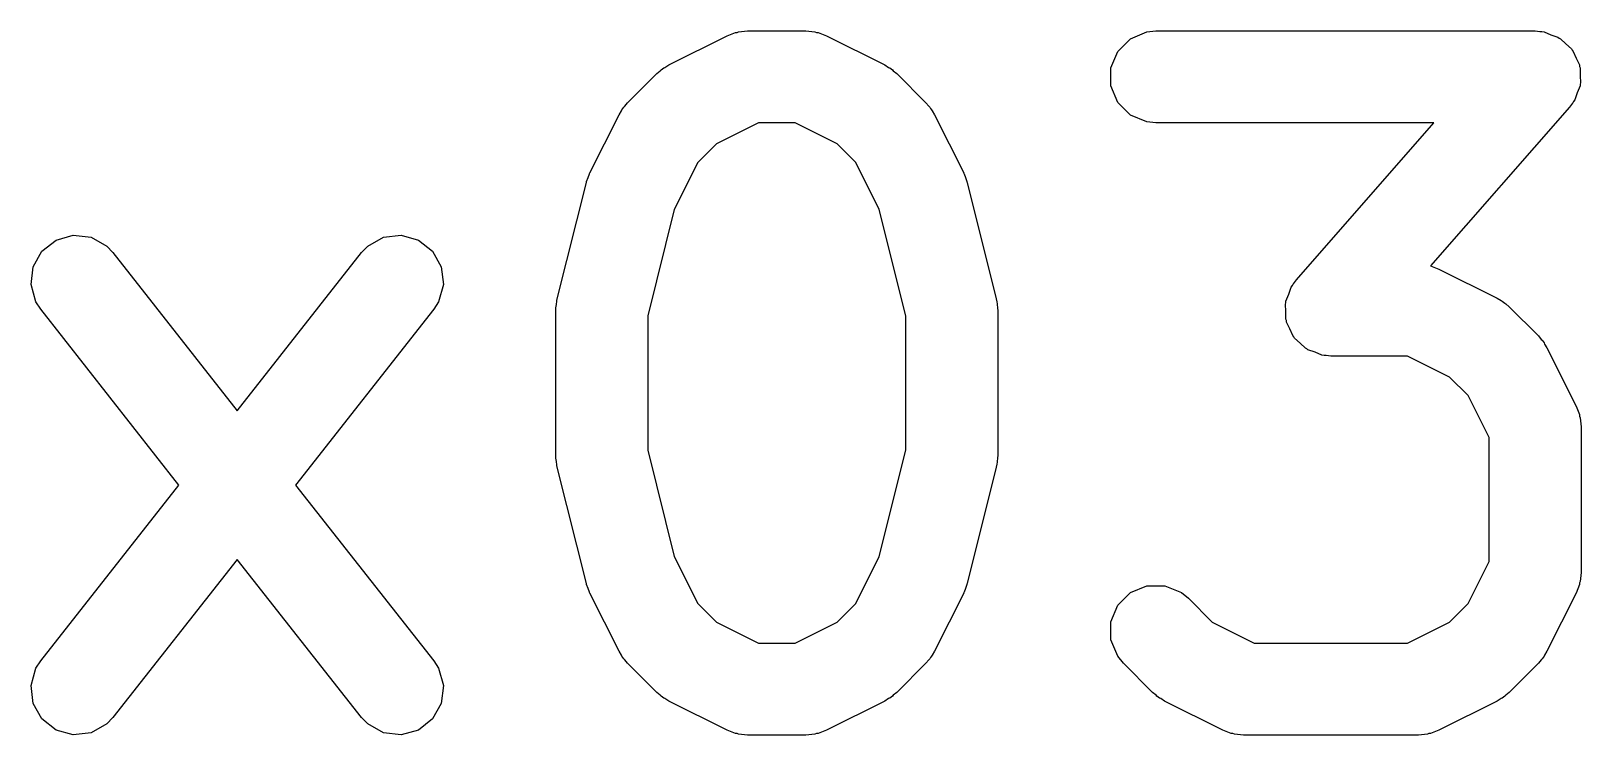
# Model space of a CAD drawing. Extents: x 2.7 to 14.1, y -9.5 to -1.1.
# Drawn here: x 10.1953 to 10.2949, y -8.8394 to -8.7941 of the extents above; entities that cross this region are included whole.
import ezdxf

# ---------------------------------------------------------------- set-up
doc = ezdxf.new("R2010")
doc.units = 0
doc.header["$MEASUREMENT"] = 0
doc.layers.add('BLACK', color=7, linetype='CONTINUOUS')

msp = doc.modelspace()

# ---------------------------------------------------------------- linework, layer by layer
at = {"layer": 'BLACK', "linetype": 'CONTINUOUS'}
for p, q in [((10.236289, -8.796305), (10.240039, -8.794431)), ((10.240039, -8.794431), (10.240579, -8.794224)), ((10.240579, -8.794224), (10.240685, -8.794216)), ((10.240685, -8.794216), (10.240783, -8.794176)), ((10.240783, -8.794176), (10.241359, -8.794119)), ((10.241359, -8.794119), (10.245109, -8.794119)), ((10.245109, -8.794119), (10.245685, -8.794176)), ((10.245685, -8.794176), (10.245783, -8.794216)), ((10.245783, -8.794216), (10.245889, -8.794224)), ((10.245889, -8.794224), (10.246429, -8.794431)), ((10.246429, -8.794431), (10.250179, -8.796305)), ((10.265151, -8.795431), (10.265966, -8.794616)), ((10.265966, -8.794616), (10.26703, -8.794176)), ((10.26703, -8.794176), (10.267606, -8.794119)), ((10.267606, -8.794119), (10.291978, -8.794119)), ((10.291978, -8.794119), (10.292283, -8.794149)), ((10.292283, -8.794149), (10.29236, -8.794144)), ((10.29236, -8.794144), (10.292414, -8.794162)), ((10.292414, -8.794162), (10.292554, -8.794176)), ((10.292554, -8.794176), (10.292997, -8.794359)), ((10.292997, -8.794359), (10.293452, -8.794513)), ((10.293452, -8.794513), (10.293527, -8.794578)), ((10.293527, -8.794578), (10.293619, -8.794616)), ((10.293619, -8.794616), (10.293958, -8.794955)), ((10.26471, -8.796496), (10.265151, -8.795431)), ((10.293958, -8.794955), (10.294319, -8.795271)), ((10.294319, -8.795271), (10.294363, -8.795361)), ((10.294363, -8.795361), (10.294433, -8.795431)), ((10.294433, -8.795431), (10.294617, -8.795874)), ((10.235522, -8.796858), (10.235748, -8.796673)), ((10.235748, -8.796673), (10.235799, -8.796614)), ((10.235799, -8.796614), (10.235888, -8.796558)), ((10.235888, -8.796558), (10.235969, -8.796491)), ((10.235969, -8.796491), (10.236041, -8.796461)), ((10.236041, -8.796461), (10.236289, -8.796305)), ((10.250179, -8.796305), (10.250427, -8.796461)), ((10.250427, -8.796461), (10.250499, -8.796491)), ((10.250499, -8.796491), (10.25058, -8.796558)), ((10.25058, -8.796558), (10.250669, -8.796614)), ((10.250669, -8.796614), (10.25072, -8.796673)), ((10.25072, -8.796673), (10.250946, -8.796858)), ((10.26471, -8.797648), (10.26471, -8.796496)), ((10.294617, -8.795874), (10.294829, -8.796304)), ((10.294829, -8.796304), (10.294836, -8.796404)), ((10.294836, -8.796404), (10.294874, -8.796496)), ((10.294874, -8.796496), (10.294874, -8.796975)), ((10.233647, -8.798733), (10.235522, -8.796858)), ((10.250946, -8.796858), (10.252821, -8.798733)), ((10.265151, -8.798712), (10.26471, -8.797648)), ((10.294874, -8.797648), (10.29469, -8.798091)), ((10.294874, -8.796975), (10.294906, -8.797454)), ((10.294906, -8.797454), (10.294874, -8.797548)), ((10.294874, -8.797548), (10.294874, -8.797648)), ((10.233461, -8.79896), (10.233647, -8.798733)), ((10.252821, -8.798733), (10.253007, -8.79896)), ((10.265966, -8.799527), (10.265151, -8.798712)), ((10.294378, -8.798767), (10.2942, -8.799016)), ((10.294433, -8.798712), (10.294378, -8.798767)), ((10.294455, -8.79866), (10.294433, -8.798712)), ((10.294537, -8.798545), (10.294455, -8.79866)), ((10.29469, -8.798091), (10.294537, -8.798545)), ((10.231219, -8.80325), (10.233094, -8.799501)), ((10.233094, -8.799501), (10.23325, -8.799253)), ((10.23325, -8.799253), (10.23328, -8.799181)), ((10.23328, -8.799181), (10.233346, -8.7991)), ((10.233346, -8.7991), (10.233402, -8.799011)), ((10.233402, -8.799011), (10.233461, -8.79896)), ((10.253007, -8.79896), (10.253066, -8.799011)), ((10.253066, -8.799011), (10.253122, -8.7991)), ((10.253122, -8.7991), (10.253188, -8.799181)), ((10.253188, -8.799181), (10.253218, -8.799253)), ((10.253218, -8.799253), (10.253374, -8.799501)), ((10.253374, -8.799501), (10.255249, -8.80325)), ((10.26703, -8.799968), (10.265966, -8.799527)), ((10.2942, -8.799016), (10.285267, -8.809225)), ((10.242056, -8.800024), (10.239359, -8.801373)), ((10.244412, -8.800024), (10.242056, -8.800024)), ((10.247109, -8.801373), (10.244412, -8.800024)), ((10.267606, -8.800024), (10.26703, -8.799968)), ((10.285471, -8.800024), (10.267606, -8.800024)), ((10.276633, -8.810125), (10.285471, -8.800024)), ((10.239359, -8.801373), (10.238162, -8.80257)), ((10.248306, -8.80257), (10.247109, -8.801373)), ((10.238162, -8.80257), (10.236646, -8.805601)), ((10.249822, -8.805601), (10.248306, -8.80257)), ((10.231012, -8.803791), (10.231104, -8.803551)), ((10.231104, -8.803551), (10.231191, -8.803309)), ((10.231191, -8.803309), (10.231203, -8.803292)), ((10.231203, -8.803292), (10.231219, -8.80325)), ((10.255249, -8.80325), (10.255265, -8.803292)), ((10.255265, -8.803292), (10.255278, -8.803309)), ((10.255278, -8.803309), (10.255364, -8.803551)), ((10.255364, -8.803551), (10.255456, -8.803791)), ((10.229121, -8.811354), (10.230996, -8.803855)), ((10.230996, -8.803855), (10.231011, -8.803812)), ((10.231011, -8.803812), (10.231012, -8.803791)), ((10.255456, -8.803791), (10.255457, -8.803812)), ((10.255457, -8.803812), (10.255473, -8.803855)), ((10.255473, -8.803855), (10.257347, -8.811354)), ((10.236646, -8.805601), (10.234938, -8.812433)), ((10.25153, -8.812433), (10.249822, -8.805601)), ((10.195998, -8.808274), (10.196904, -8.807562)), ((10.196904, -8.807562), (10.198013, -8.807251)), ((10.198013, -8.807251), (10.199157, -8.807388)), ((10.199157, -8.807388), (10.200161, -8.807953)), ((10.216941, -8.807953), (10.217945, -8.807388)), ((10.217945, -8.807388), (10.219089, -8.807251)), ((10.219089, -8.807251), (10.220198, -8.807562)), ((10.220198, -8.807562), (10.221104, -8.808274)), ((10.195433, -8.809278), (10.195998, -8.808274)), ((10.200161, -8.807953), (10.200562, -8.808371)), ((10.200562, -8.808371), (10.208551, -8.818539)), ((10.208551, -8.818539), (10.21654, -8.808371)), ((10.21654, -8.808371), (10.216941, -8.807953)), ((10.221104, -8.808274), (10.221669, -8.809278)), ((10.195296, -8.810422), (10.195433, -8.809278)), ((10.221669, -8.809278), (10.221806, -8.810422)), ((10.285267, -8.809225), (10.2858, -8.809429)), ((10.2858, -8.809429), (10.289549, -8.811303)), ((10.195607, -8.811531), (10.195296, -8.810422)), ((10.221806, -8.810422), (10.221495, -8.811531)), ((10.276142, -8.81105), (10.276296, -8.810596)), ((10.276296, -8.810596), (10.276378, -8.810481)), ((10.276378, -8.810481), (10.2764, -8.810429)), ((10.2764, -8.810429), (10.276455, -8.810374)), ((10.276455, -8.810374), (10.276633, -8.810125)), ((10.195918, -8.812019), (10.195607, -8.811531)), ((10.221495, -8.811531), (10.221184, -8.812019)), ((10.229036, -8.811926), (10.229068, -8.811711)), ((10.229068, -8.811711), (10.22909, -8.811494)), ((10.22909, -8.811494), (10.229106, -8.811453)), ((10.229106, -8.811453), (10.229121, -8.811354)), ((10.257347, -8.811354), (10.257362, -8.811453)), ((10.257362, -8.811453), (10.257379, -8.811494)), ((10.257379, -8.811494), (10.2574, -8.811711)), ((10.2574, -8.811711), (10.257432, -8.811926)), ((10.275927, -8.811688), (10.275959, -8.811593)), ((10.275959, -8.812166), (10.275927, -8.811688)), ((10.275959, -8.811494), (10.276142, -8.81105)), ((10.275959, -8.811593), (10.275959, -8.811494)), ((10.289549, -8.811303), (10.289797, -8.81146)), ((10.289797, -8.81146), (10.289869, -8.811489)), ((10.289869, -8.811489), (10.28995, -8.811556)), ((10.28995, -8.811556), (10.290039, -8.811612)), ((10.290039, -8.811612), (10.29009, -8.811671)), ((10.29009, -8.811671), (10.290316, -8.811857)), ((10.204796, -8.823318), (10.195918, -8.812019)), ((10.221184, -8.812019), (10.212306, -8.823318)), ((10.229033, -8.81207), (10.229043, -8.811969)), ((10.229033, -8.821444), (10.229033, -8.81207)), ((10.229043, -8.811969), (10.229036, -8.811926)), ((10.234938, -8.812433), (10.234938, -8.82108)), ((10.25153, -8.82108), (10.25153, -8.812433)), ((10.257432, -8.811926), (10.257426, -8.811969)), ((10.257426, -8.811969), (10.257436, -8.81207)), ((10.257436, -8.81207), (10.257436, -8.821444)), ((10.275959, -8.812646), (10.275959, -8.812166)), ((10.275997, -8.812738), (10.275959, -8.812646)), ((10.290316, -8.811857), (10.292191, -8.813731)), ((10.276003, -8.812837), (10.275997, -8.812738)), ((10.276216, -8.813267), (10.276003, -8.812837)), ((10.2764, -8.81371), (10.276216, -8.813267)), ((10.27647, -8.813781), (10.2764, -8.81371)), ((10.276514, -8.81387), (10.27647, -8.813781)), ((10.276875, -8.814186), (10.276514, -8.81387)), ((10.277214, -8.814525), (10.276875, -8.814186)), ((10.277306, -8.814563), (10.277214, -8.814525)), ((10.277381, -8.814629), (10.277306, -8.814563)), ((10.277835, -8.814782), (10.277381, -8.814629)), ((10.292191, -8.813731), (10.292377, -8.813958)), ((10.292377, -8.813958), (10.292436, -8.814009)), ((10.292436, -8.814009), (10.292492, -8.814098)), ((10.292492, -8.814098), (10.292558, -8.814179)), ((10.292558, -8.814179), (10.292588, -8.814251)), ((10.292588, -8.814251), (10.292744, -8.814499)), ((10.292744, -8.814499), (10.294619, -8.818248)), ((10.278279, -8.814966), (10.277835, -8.814782)), ((10.278419, -8.81498), (10.278279, -8.814966)), ((10.278473, -8.814998), (10.278419, -8.81498)), ((10.27855, -8.814992), (10.278473, -8.814998)), ((10.278855, -8.815022), (10.27855, -8.814992)), ((10.283782, -8.815022), (10.278855, -8.815022)), ((10.286479, -8.816371), (10.283782, -8.815022)), ((10.287677, -8.817568), (10.286479, -8.816371)), ((10.289025, -8.820266), (10.287677, -8.817568)), ((10.294619, -8.818248), (10.294826, -8.818789)), ((10.294826, -8.818789), (10.294834, -8.818895)), ((10.294834, -8.818895), (10.294874, -8.818993)), ((10.294874, -8.818993), (10.294931, -8.819569)), ((10.294931, -8.819569), (10.294931, -8.828943)), ((10.289025, -8.828246), (10.289025, -8.820266)), ((10.229043, -8.821544), (10.229033, -8.821444)), ((10.229036, -8.821587), (10.229043, -8.821544)), ((10.229068, -8.821803), (10.229036, -8.821587)), ((10.234938, -8.82108), (10.236646, -8.827912)), ((10.249822, -8.827912), (10.25153, -8.82108)), ((10.257432, -8.821587), (10.2574, -8.821803)), ((10.257436, -8.821444), (10.257426, -8.821544)), ((10.257426, -8.821544), (10.257432, -8.821587)), ((10.22909, -8.82202), (10.229068, -8.821803)), ((10.229106, -8.82206), (10.22909, -8.82202)), ((10.229121, -8.82216), (10.229106, -8.82206)), ((10.230996, -8.829659), (10.229121, -8.82216)), ((10.257347, -8.82216), (10.255473, -8.829659)), ((10.257362, -8.82206), (10.257347, -8.82216)), ((10.257379, -8.82202), (10.257362, -8.82206)), ((10.2574, -8.821803), (10.257379, -8.82202)), ((10.195918, -8.834617), (10.204796, -8.823318)), ((10.212306, -8.823318), (10.221184, -8.834617)), ((10.208551, -8.828098), (10.200562, -8.838266)), ((10.21654, -8.838266), (10.208551, -8.828098)), ((10.236646, -8.827912), (10.238162, -8.830943)), ((10.248306, -8.830943), (10.249822, -8.827912)), ((10.287677, -8.830943), (10.289025, -8.828246)), ((10.294834, -8.829617), (10.294826, -8.829723)), ((10.294874, -8.829519), (10.294834, -8.829617)), ((10.294931, -8.828943), (10.294874, -8.829519)), ((10.231011, -8.829701), (10.230996, -8.829659)), ((10.231012, -8.829722), (10.231011, -8.829701)), ((10.231104, -8.829962), (10.231012, -8.829722)), ((10.231191, -8.830204), (10.231104, -8.829962)), ((10.231203, -8.830221), (10.231191, -8.830204)), ((10.231219, -8.830263), (10.231203, -8.830221)), ((10.233094, -8.834013), (10.231219, -8.830263)), ((10.255249, -8.830263), (10.253374, -8.834013)), ((10.255265, -8.830221), (10.255249, -8.830263)), ((10.255278, -8.830204), (10.255265, -8.830221)), ((10.255364, -8.829962), (10.255278, -8.830204)), ((10.255456, -8.829723), (10.255364, -8.829962)), ((10.255457, -8.829701), (10.255456, -8.829723)), ((10.255473, -8.829659), (10.255457, -8.829701)), ((10.265151, -8.831052), (10.265966, -8.830237)), ((10.265966, -8.830237), (10.26703, -8.829796)), ((10.26703, -8.829796), (10.268182, -8.829796)), ((10.268182, -8.829796), (10.269247, -8.830237)), ((10.269247, -8.830237), (10.269694, -8.830604)), ((10.269694, -8.830604), (10.27123, -8.83214)), ((10.294619, -8.830263), (10.292744, -8.834013)), ((10.294826, -8.829723), (10.294619, -8.830263)), ((10.238162, -8.830943), (10.239359, -8.83214)), ((10.247109, -8.83214), (10.248306, -8.830943)), ((10.26471, -8.832116), (10.265151, -8.831052)), ((10.286479, -8.83214), (10.287677, -8.830943)), ((10.239359, -8.83214), (10.242056, -8.833489)), ((10.244412, -8.833489), (10.247109, -8.83214)), ((10.26471, -8.833268), (10.26471, -8.832116)), ((10.27123, -8.83214), (10.273927, -8.833489)), ((10.283782, -8.833489), (10.286479, -8.83214)), ((10.242056, -8.833489), (10.244412, -8.833489)), ((10.265151, -8.834333), (10.26471, -8.833268)), ((10.273927, -8.833489), (10.283782, -8.833489)), ((10.195607, -8.835105), (10.195918, -8.834617)), ((10.221184, -8.834617), (10.221495, -8.835105)), ((10.23325, -8.834261), (10.233094, -8.834013)), ((10.23328, -8.834333), (10.23325, -8.834261)), ((10.233346, -8.834414), (10.23328, -8.834333)), ((10.233402, -8.834503), (10.233346, -8.834414)), ((10.233461, -8.834554), (10.233402, -8.834503)), ((10.233647, -8.83478), (10.233461, -8.834554)), ((10.253007, -8.834554), (10.252821, -8.83478)), ((10.253066, -8.834503), (10.253007, -8.834554)), ((10.253122, -8.834414), (10.253066, -8.834503)), ((10.253188, -8.834333), (10.253122, -8.834414)), ((10.253218, -8.834261), (10.253188, -8.834333)), ((10.253374, -8.834013), (10.253218, -8.834261)), ((10.265518, -8.83478), (10.265151, -8.834333)), ((10.292377, -8.834554), (10.292191, -8.83478)), ((10.292436, -8.834503), (10.292377, -8.834554)), ((10.292492, -8.834414), (10.292436, -8.834503)), ((10.292558, -8.834333), (10.292492, -8.834414)), ((10.292588, -8.834261), (10.292558, -8.834333)), ((10.292744, -8.834013), (10.292588, -8.834261)), ((10.195296, -8.836215), (10.195607, -8.835105)), ((10.221495, -8.835105), (10.221806, -8.836215)), ((10.235522, -8.836655), (10.233647, -8.83478)), ((10.252821, -8.83478), (10.250946, -8.836655)), ((10.267393, -8.836655), (10.265518, -8.83478)), ((10.292191, -8.83478), (10.290316, -8.836655)), ((10.195433, -8.837359), (10.195296, -8.836215)), ((10.221806, -8.836215), (10.221669, -8.837359)), ((10.195998, -8.838363), (10.195433, -8.837359)), ((10.221669, -8.837359), (10.221104, -8.838363)), ((10.235748, -8.836841), (10.235522, -8.836655)), ((10.235799, -8.8369), (10.235748, -8.836841)), ((10.235888, -8.836956), (10.235799, -8.8369)), ((10.235969, -8.837022), (10.235888, -8.836956)), ((10.236041, -8.837052), (10.235969, -8.837022)), ((10.236289, -8.837208), (10.236041, -8.837052)), ((10.240039, -8.839083), (10.236289, -8.837208)), ((10.250179, -8.837208), (10.246429, -8.839083)), ((10.250427, -8.837052), (10.250179, -8.837208)), ((10.250499, -8.837022), (10.250427, -8.837052)), ((10.25058, -8.836956), (10.250499, -8.837022)), ((10.250669, -8.8369), (10.25058, -8.836956)), ((10.25072, -8.836841), (10.250669, -8.8369)), ((10.250946, -8.836655), (10.25072, -8.836841)), ((10.267619, -8.836841), (10.267393, -8.836655)), ((10.267671, -8.8369), (10.267619, -8.836841)), ((10.267759, -8.836956), (10.267671, -8.8369)), ((10.26784, -8.837022), (10.267759, -8.836956)), ((10.267912, -8.837052), (10.26784, -8.837022)), ((10.26816, -8.837208), (10.267912, -8.837052)), ((10.27191, -8.839083), (10.26816, -8.837208)), ((10.289549, -8.837208), (10.2858, -8.839083)), ((10.289797, -8.837052), (10.289549, -8.837208)), ((10.289869, -8.837022), (10.289797, -8.837052)), ((10.28995, -8.836956), (10.289869, -8.837022)), ((10.290039, -8.8369), (10.28995, -8.836956)), ((10.29009, -8.836841), (10.290039, -8.8369)), ((10.290316, -8.836655), (10.29009, -8.836841)), ((10.196904, -8.839075), (10.195998, -8.838363)), ((10.200562, -8.838266), (10.200161, -8.838684)), ((10.216941, -8.838684), (10.21654, -8.838266)), ((10.221104, -8.838363), (10.220198, -8.839075)), ((10.198013, -8.839386), (10.196904, -8.839075)), ((10.199157, -8.839248), (10.198013, -8.839386)), ((10.200161, -8.838684), (10.199157, -8.839248)), ((10.217945, -8.839248), (10.216941, -8.838684)), ((10.219089, -8.839386), (10.217945, -8.839248)), ((10.220198, -8.839075), (10.219089, -8.839386)), ((10.240579, -8.83929), (10.240039, -8.839083)), ((10.240685, -8.839297), (10.240579, -8.83929)), ((10.240783, -8.839338), (10.240685, -8.839297)), ((10.241359, -8.839394), (10.240783, -8.839338)), ((10.245109, -8.839394), (10.241359, -8.839394)), ((10.245685, -8.839338), (10.245109, -8.839394)), ((10.245783, -8.839297), (10.245685, -8.839338)), ((10.245889, -8.83929), (10.245783, -8.839297)), ((10.246429, -8.839083), (10.245889, -8.83929)), ((10.272451, -8.83929), (10.27191, -8.839083)), ((10.272556, -8.839297), (10.272451, -8.83929)), ((10.272654, -8.839338), (10.272556, -8.839297)), ((10.27323, -8.839394), (10.272654, -8.839338)), ((10.284479, -8.839394), (10.27323, -8.839394)), ((10.285055, -8.839338), (10.284479, -8.839394)), ((10.285153, -8.839297), (10.285055, -8.839338)), ((10.285259, -8.83929), (10.285153, -8.839297)), ((10.2858, -8.839083), (10.285259, -8.83929))]:
    msp.add_line(p, q, dxfattribs=at)

doc.saveas('drawing.dxf')
